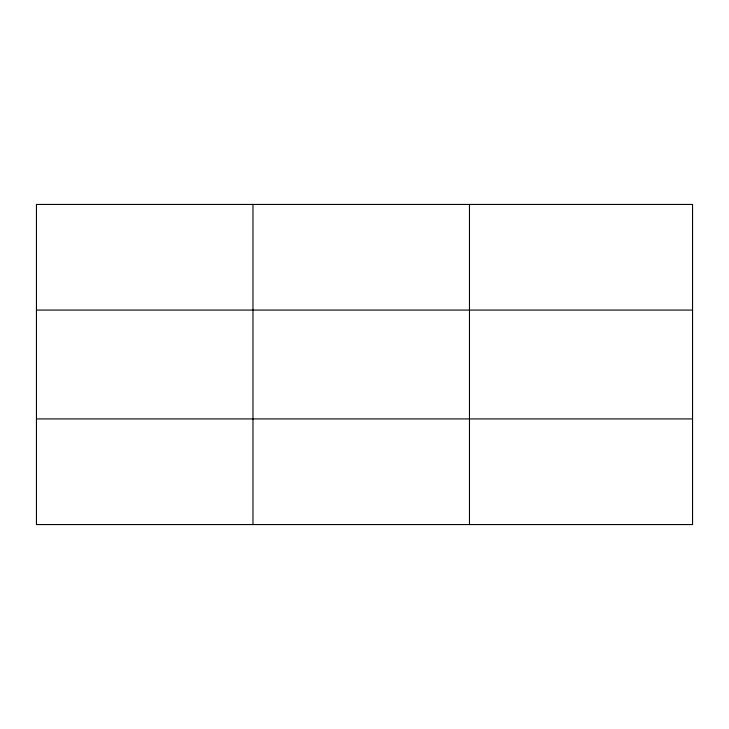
<?xml version="1.0" encoding="UTF-8"?>
<svg xmlns="http://www.w3.org/2000/svg" width="729" height="729" viewBox="0 0 729 729"><rect width="100%" height="100%" fill="white"/><g stroke="black" fill="none" stroke-linecap="round" stroke-linejoin="round"><path stroke-width="1.09" d="M252.963 204.439L252.963 524.561M469.476 204.439L469.476 524.561M692.55 418.92L692.55 524.561L36.45 524.561L36.45 204.439L692.55 204.439L692.55 418.92L36.45 418.92M36.45 310.08L692.55 310.08"/></g></svg>
